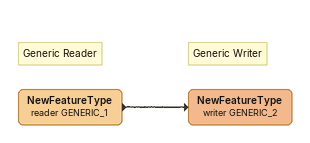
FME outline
Note: Generic Reader
NewFeatureType (reader GENERIC_1)
    -> NewFeatureType (writer GENERIC_2)
Note: Generic Writer
NewFeatureType (writer GENERIC_2)
